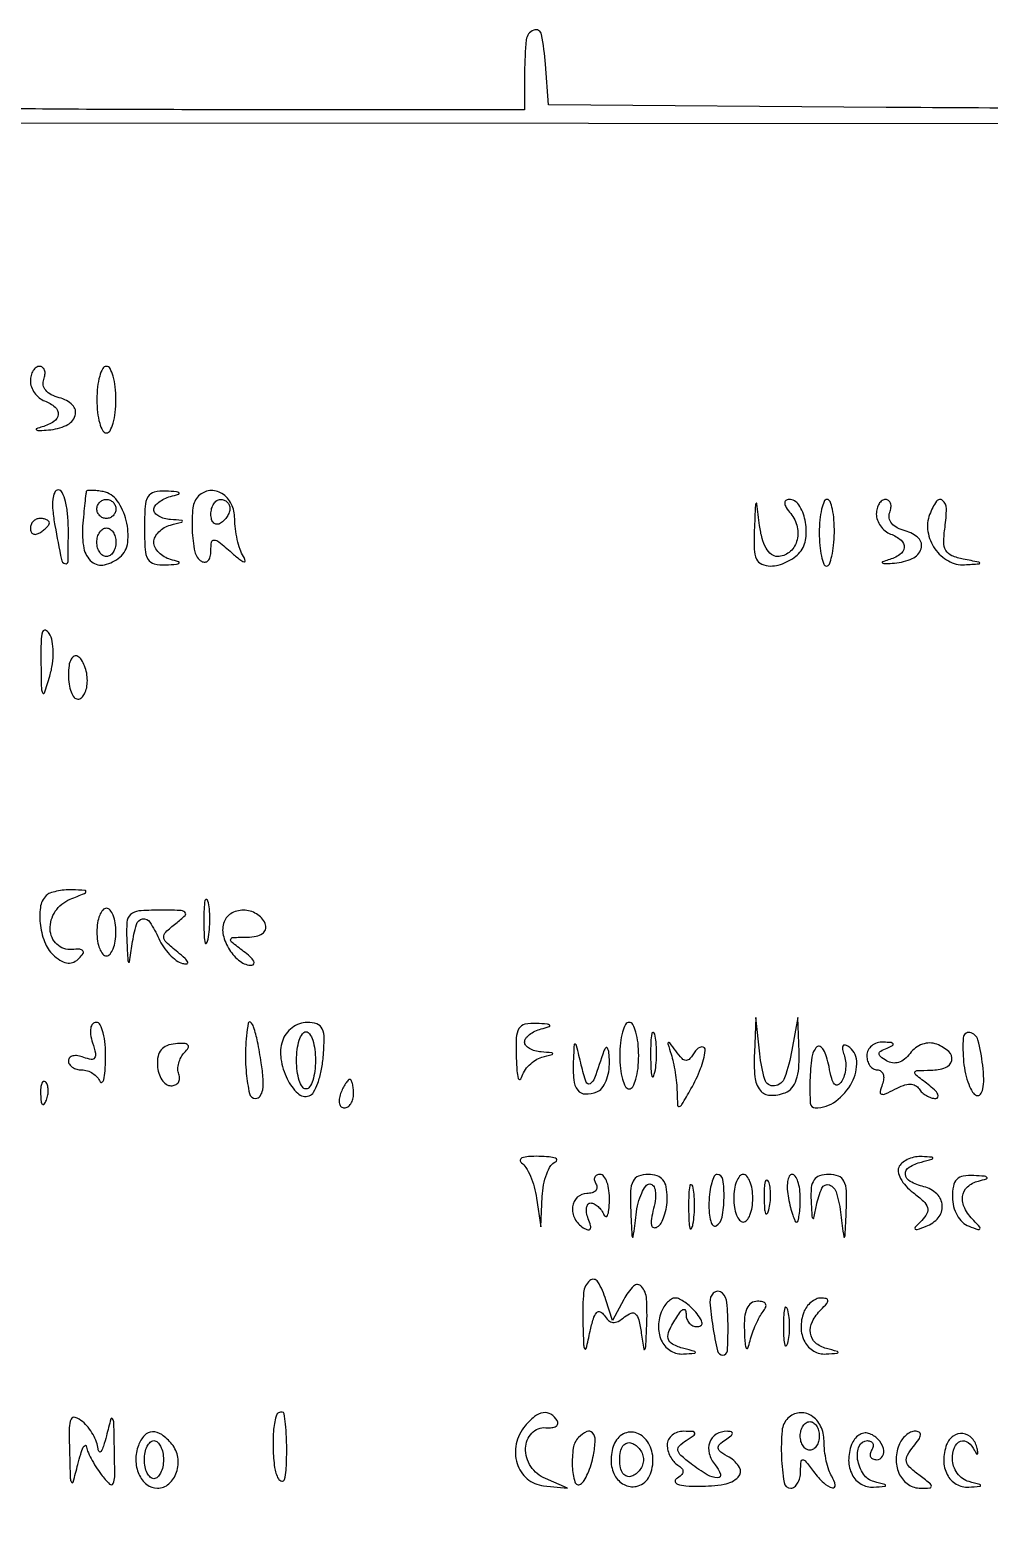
# Model space of a CAD drawing. Extents: x 0 to 905, y 0 to 640.
# Drawn here: x 700.9 to 801.9, y 470.9 to 627.4 of the extents above; entities that cross this region are included whole.
import ezdxf

# ---------------------------------------------------------------- set-up
doc = ezdxf.new("R2010")
doc.units = 0

msp = doc.modelspace()

# ---------------------------------------------------------------- linework, layer by layer
msp.add_lwpolyline([(810.445876, 619.146377, -0.001341), (791.041904, 619.237594), (755.5, 619.5), (755.191388, 623.772793, 0.029451), (754.778567, 626.906385, 0.465814), (753.952824, 627.367266, 0.284395), (753.169849, 626.345513, 0.024929), (753, 622.940983), (753, 619), (718.625, 619, -0.001712), (705.22442, 619.045871, -0.002498), (693.419275, 619.185676, -0.00122)], format="xyb")
for points in [[(882.5, 352.5), (882.5, 87.5), (699.76385, 87.24732), (517.027699, 86.99464), (516.76385, 54.74732), (516.5, 22.5), (269.5, 22.5), (22.5, 22.5), (22.243959, 319, -0.00015), (22.179942, 432.778506, -0.000249), (22.20269, 528.770651, -0.000007), (22.267864, 615.689779, -0.090785), (22.463017, 616.751154, -0.310816), (23.53922, 617.495646, -0.00004), (108.995441, 617.701159, -0.000616), (229.087382, 617.832255, -0.000111), (452.719058, 617.751154), (882.5, 617.5)], [(701, 590.468615, 0.088478), (701.112085, 589.840167, 0.06652), (701.440625, 589.217991, 0.065663), (701.926585, 588.696157, 0.081035), (702.5, 588.361626, -0.079855), (703.612357, 587.71617, -0.24928), (703.936394, 586.943394, -0.23168), (703.482019, 586.19708, -0.071643), (702.25, 585.638679, 0.020887), (701.648885, 585.436622, 0.657643), (701.644093, 585.320662, 0.124244), (701.958091, 585.256549, 0.007573), (702.921672, 585.315355, 0.086837), (704.782242, 585.789125, 0.209626), (705.71446, 586.820483, 0.291691), (705.436534, 587.92762, 0.12602), (704.048798, 588.69749, -0.055139), (703.203826, 589.021287, -0.098398), (702.623657, 589.483079, -0.129098), (702.359127, 590.03693, -0.139702), (702.412058, 590.631422, 0.062001), (702.541655, 591.155184, 0.108438), (702.49843, 591.59798, 0.150942), (702.293781, 591.888948, 0.166054), (701.968615, 592, 0.155635), (701.599194, 591.882155, 0.097615), (701.284531, 591.550156, 0.079865), (701.072154, 591.054196, 0.061377)], [(708, 588.5, 0.027026), (708.072542, 587.158889, 0.042582), (708.29375, 586.028125, 0.052312), (708.614308, 585.232098, 0.277684), (709, 585, 0.277684), (709.385692, 585.232098, 0.052312), (709.70625, 586.028125, 0.042582), (709.927458, 587.158889, 0.027026), (710, 588.5, 0.027026), (709.927458, 589.841111, 0.042582), (709.70625, 590.971875, 0.052312), (709.385692, 591.767902, 0.277684), (709, 592, 0.277684), (708.614308, 591.767902, 0.052312), (708.29375, 590.971875, 0.042582), (708.072542, 589.841111, 0.027026)], [(703.587347, 575.25, 0.003792), (704.261825, 571.674434, 0.279437), (704.6455, 571.253397, 0.494992), (704.968098, 571.489819, 0.004771), (705, 574.833333, 0.023682), (704.924326, 576.430145, 0.037791), (704.692939, 577.776042, 0.044033), (704.359315, 578.738077, 0.295413), (703.954687, 579, 0.29255), (703.56072, 578.747915, 0.083876), (703.361893, 578.015285, 0.049514), (703.363416, 576.84418, 0.019656)], [(706.890373, 578.823324, 0.053638), (706.837674, 578.587355, 0.001734), (706.731545, 577.618304, 0.003318), (706.617763, 576.472528, 0.002297), (706.503626, 575.175156, 0.068216), (706.625941, 572.872312, 0.173947), (707.464363, 571.453526, 0.233985), (708.809323, 571.134473, 0.117015), (710.415162, 571.929591, 0.193882), (711.246192, 573.468804, 0.089964), (711.090578, 575.774253, 0.090171), (710.13611, 577.873701, 0.195927), (708.678084, 578.823324, 0.018595), (708.027056, 578.92382, 0.029001), (707.460734, 578.956695, 0.028457), (707.02492, 578.931871, 0.29029)], [(718.701236, 578.367903, 0.169649), (718.107323, 577.136207, 0.039189), (718.025832, 574.799721, 0.038244), (718.302348, 572.505026, 0.208142), (719, 571.5, 0.158557), (719.379039, 571.407613, 0.191215), (719.70625, 571.567002, 0.126606), (719.927483, 571.984008, 0.059043), (720, 572.595971, -0.038063), (720.070484, 573.52052, -0.395454), (720.344643, 573.735702, -0.151156), (720.845364, 573.531195, -0.008059), (722.171894, 572.404988, 0.011624), (723.032139, 571.68514, 0.090297), (723.491359, 571.438174, 0.596369), (723.614465, 571.555689, 0.071174), (723.421894, 572, -0.055233), (723.067862, 572.750592, -0.025671), (722.770806, 573.787367, -0.025057), (722.567594, 574.919458, -0.031887), (722.5, 575.978269, 0.113813), (722.142503, 577.528467, 0.139898), (721.154591, 578.629511, 0.167859), (719.875819, 578.927434, 0.172087)], [(710, 577, -0.099038), (709.923658, 576.618362, -0.097945), (709.70625, 576.29375, -0.097945), (709.381638, 576.076342, -0.099038), (709, 576, -0.099038), (708.618362, 576.076342, -0.097945), (708.29375, 576.29375, -0.097945), (708.076342, 576.618362, -0.099038), (708, 577, -0.099038), (708.076342, 577.381638, -0.097945), (708.29375, 577.70625, -0.097945), (708.618362, 577.923658, -0.099038), (709, 578, -0.099038), (709.381638, 577.923658, -0.097945), (709.70625, 577.70625, -0.097945), (709.923658, 577.381638, -0.099038)], [(713, 575, 0.015749), (713.071478, 572.731355, 0.116033), (713.383375, 571.701321, 0.208528), (714.036454, 571.220562, 0.068838), (715.25, 571.116001, 0.005718), (716.392295, 571.187999, 0.197309), (716.62878, 571.306344, 0.541772), (716.5883, 571.449367, 0.01159), (715.75, 571.689326, -0.068007), (715.081061, 571.965404, -0.068913), (714.514063, 572.409857, -0.075394), (714.131277, 572.948477, -0.117373), (714, 573.5, -0.117373), (714.131277, 574.051523, -0.075394), (714.514063, 574.590143, -0.068913), (715.081061, 575.034596, -0.068007), (715.75, 575.310674, 0.001923), (716.926177, 575.622879, 0.339035), (717, 575.719237, 0.392517), (716.923939, 575.801199, 0.002113), (715.75, 575.883999, -0.05048), (715.080442, 575.996911, -0.067451), (714.514063, 576.238136, -0.084381), (714.131755, 576.563893, -0.175966), (714, 576.926676, -0.159836), (714.127374, 577.31495, -0.067019), (714.514063, 577.715479, -0.05682), (715.080469, 578.067143, -0.046657), (715.75, 578.310674, 0.01159), (716.5883, 578.550633, 0.541772), (716.62878, 578.693656, 0.197309), (716.392295, 578.812001, 0.005718), (715.25, 578.883999, 0.068838), (714.036454, 578.779438, 0.208528), (713.383375, 578.298679, 0.116033), (713.071478, 577.268645, 0.015749)], [(722, 577.059017, -0.089642), (721.926698, 576.653442, -0.053229), (721.70625, 576.2129, -0.051032), (721.382515, 575.806203, -0.06081), (721, 575.5, -0.139169), (720.620352, 575.392057, -0.191142), (720.29375, 575.521475, -0.138808), (720.073267, 575.889346, -0.066118), (720, 576.440983, -0.062283), (720.074545, 577.037096, -0.080552), (720.29375, 577.542039, -0.097988), (720.618621, 577.879982, -0.153634), (721, 578, -0.092995), (721.381732, 577.928382, -0.096318), (721.70625, 577.723586, -0.099231), (721.923444, 577.418051, -0.105429)], [(777.160037, 574.75, 0.018717), (777.149721, 572.773996, 0.099648), (777.39557, 571.72801, 0.185914), (777.944144, 571.19215, 0.101861), (778.877555, 571, 0.06573), (779.684788, 571.106579, 0.044445), (780.557566, 571.426529, 0.044411), (781.360991, 571.896158, 0.065177), (781.960174, 572.452012, 0.143506), (782.587105, 573.903744, 0.081928), (782.50838, 575.827574, 0.092543), (781.850152, 577.433685, 0.254619), (780.810168, 578, 0.170476), (780.476373, 577.882785, 0.25943), (780.362974, 577.605109, 0.112864), (780.528983, 577.142774, 0.030814), (780.989431, 576.512735, -0.119513), (781.677819, 575.105048, -0.129891), (781.614822, 573.584556, -0.14927), (780.837218, 572.438357, -0.171232), (779.594743, 572, -0.173073), (778.960773, 572.226222, -0.090965), (778.412434, 572.872148, -0.065087), (777.987335, 573.899172, -0.03476), (777.723396, 575.25, 0.000683), (777.434336, 577.553502, 0.602997), (777.351893, 577.584473, 0.202828), (777.276691, 577.426656, 0.000452)], [(784, 574.5, 0.020496), (784.055013, 573.158498, 0.033061), (784.223621, 572.028125, 0.035796), (784.465303, 571.205424, 0.31304), (784.761261, 571, 0.309105), (785.060756, 571.20471, 0.035347), (785.31635, 572.028125, 0.032867), (785.504119, 573.158539, 0.020484), (785.581919, 574.5, 0.022114), (785.545353, 575.841457, 0.035689), (785.3828, 576.971875, 0.040522), (785.135264, 577.786005, 0.307865), (784.820658, 578, 0.304014), (784.50235, 577.78675, 0.040007), (784.241068, 576.971875, 0.035483), (784.059357, 575.841413, 0.022114)], [(790, 576.468615, 0.088478), (790.112085, 575.840167, 0.06652), (790.440625, 575.217991, 0.065663), (790.926585, 574.696157, 0.081035), (791.5, 574.361626, -0.079855), (792.612357, 573.71617, -0.24928), (792.936394, 572.943394, -0.23168), (792.482019, 572.19708, -0.071643), (791.25, 571.638679, 0.020887), (790.648885, 571.436622, 0.657643), (790.644093, 571.320662, 0.124244), (790.958091, 571.256549, 0.007573), (791.921672, 571.315355, 0.086837), (793.782242, 571.789125, 0.209626), (794.71446, 572.820483, 0.291691), (794.436534, 573.92762, 0.12602), (793.048798, 574.69749, -0.055139), (792.203826, 575.021287, -0.098398), (791.623657, 575.483079, -0.129098), (791.359127, 576.03693, -0.139702), (791.412058, 576.631422, 0.062001), (791.541655, 577.155184, 0.108438), (791.49843, 577.59798, 0.150942), (791.293781, 577.888948, 0.166054), (790.968615, 578, 0.155635), (790.599194, 577.882155, 0.097615), (790.284531, 577.550156, 0.079865), (790.072154, 577.054196, 0.061377)], [(795.610575, 576.427558, 0.134081), (795.429446, 574.619322, 0.110511), (796.16323, 572.818156, 0.112907), (797.577674, 571.529387, 0.144873), (799.285184, 571.136182, 0.001281), (800.812983, 571.234051, 0.462973), (800.872889, 571.315003, 0.295396), (800.778325, 571.406012, 0.001018), (799.148658, 571.719013, -0.0516), (797.939786, 572.080846, -0.165868), (797.318385, 572.628809, -0.136349), (797.093266, 573.51657, -0.030772), (797.225465, 575.082831, 0.034926), (797.373726, 577.032353, 0.224278), (796.967803, 577.905494, 0.444567), (796.330983, 577.814268, 0.056422)], [(701, 574.940983, 0.108972), (701.078288, 574.586039, 0.182303), (701.29375, 574.3746, 0.161196), (701.6179, 574.343488, 0.082592), (702, 574.5, 0.029505), (702.382774, 574.768994, 0.035638), (702.70625, 575.066025, 0.038439), (702.934461, 575.34829, 0.151918), (703, 575.559017, 0.210953), (702.92554, 575.727648, 0.081139), (702.70625, 575.870461, 0.061769), (702.382849, 575.967655, 0.042167), (702, 576, 0.105053), (701.618444, 575.918938, 0.099167), (701.29375, 575.688914, 0.09642), (701.076123, 575.345238, 0.093332)], [(710, 573.5, -0.064853), (709.925306, 572.926543, -0.082425), (709.70625, 572.440625, -0.098894), (709.381354, 572.115568, -0.148195), (709, 572, -0.148195), (708.618646, 572.115568, -0.098894), (708.29375, 572.440625, -0.082425), (708.074694, 572.926543, -0.064853), (708, 573.5, -0.064853), (708.074694, 574.073457, -0.082425), (708.29375, 574.559375, -0.098894), (708.618646, 574.884432, -0.148195), (709, 575, -0.148195), (709.381354, 574.884432, -0.098894), (709.70625, 574.559375, -0.082425), (709.925306, 574.073457, -0.064853)], [(702.116361, 561, 0.001957), (702.163243, 558.116479, 0.127944), (702.297413, 557.640359, 0.64646), (702.493956, 557.661301, 0.006577), (703.043502, 559.414646, 0.035892), (703.328263, 560.695139, 0.039874), (703.413503, 561.958605, 0.043802), (703.301334, 563.077803, 0.085644), (702.987958, 563.914646, 0.176592), (702.59162, 564.243118, 0.429492), (702.288573, 564.089606, 0.066479), (702.129649, 563.090946, 0.009349)], [(705, 559.559017, 0.037227), (705.073066, 558.579009, 0.055981), (705.29375, 557.751711, 0.073461), (705.616918, 557.186221, 0.230178), (706, 557, 0.186414), (706.381787, 557.147465, 0.089706), (706.70625, 557.570164, 0.069539), (706.926216, 558.198222, 0.049547), (707, 558.940983, 0.046881), (706.925923, 559.729296, 0.046318), (706.70625, 560.49335, 0.050262), (706.383556, 561.123976, 0.111412), (706, 561.5, 0.253782), (705.615199, 561.521766, 0.1651), (705.287316, 561.205217, 0.083483), (705.068671, 560.520664, 0.035659)], [(702.666667, 536.333333, 0.165256), (702.054794, 535.09163, 0.066835), (702.060872, 533.179082, 0.065087), (702.586036, 531.256425, 0.120945), (703.542382, 529.964826, 0.045654), (704.310603, 529.437587, 0.10732), (704.972459, 529.235449, 0.131346), (705.572349, 529.343747, 0.086615), (706.149048, 529.749048, 0.050069), (706.546584, 530.235307, 0.337701), (706.527317, 530.526532, 0.211582), (706.190325, 530.68369, 0.025896), (705.357151, 530.656667, -0.21398), (703.788836, 531.206851, -0.197049), (703.084992, 532.771668, -0.156234), (703.626017, 534.679001, -0.151925), (705.179637, 535.942809, 0.002909), (706.691711, 536.559356, 0.240396), (706.850234, 536.745297, 0.469007), (706.747382, 536.882587, 0.005081), (705.416667, 536.936614, 0.029905), (704.570228, 536.911742, 0.031707), (703.749479, 536.785547, 0.033456), (703.063067, 536.586053, 0.10935)], [(719.252183, 533.5, 0.008901), (719.284834, 532.071102, 0.053901), (719.394187, 531.339362, 0.67161), (719.54341, 531.319562, 0.082665), (719.707261, 531.761659, 0.028254), (719.840609, 532.754739, 0.020511), (719.880728, 533.869594, 0.020826), (719.830983, 534.934218, 0.041951), (719.68708, 535.761659, 0.285845), (719.523779, 535.916221, 0.417468), (719.37161, 535.814362, 0.038992), (719.273069, 534.938425, 0.009782)], [(708, 532.5, 0.038131), (708.073116, 531.542644, 0.057076), (708.29375, 530.734375, 0.074992), (708.617064, 530.182831, 0.226478), (709, 530, 0.226478), (709.382936, 530.182831, 0.074992), (709.70625, 530.734375, 0.057076), (709.926884, 531.542644, 0.038131), (710, 532.5, 0.038131), (709.926884, 533.457356, 0.057076), (709.70625, 534.265625, 0.074992), (709.382936, 534.817169, 0.226478), (709, 535, 0.226478), (708.617064, 534.817169, 0.074992), (708.29375, 534.265625, 0.057076), (708.073116, 533.457356, 0.038131)], [(711.149832, 531.65, 0.000717), (711.256513, 529.473002, 0.230331), (711.337042, 529.326698, 0.556445), (711.426588, 529.36463, 0.001051), (711.716254, 531.25, -0.031782), (712.15773, 533.282489, -0.280564), (712.80399, 533.880097, -0.310051), (713.572378, 533.553357, -0.035803), (714.512872, 531.814693, 0.044239), (715.001412, 530.946798, 0.039839), (715.650656, 530.14517, 0.042094), (716.354141, 529.52032, 0.091074), (717, 529.199941, 0.086651), (717.452139, 529.151849, 0.515245), (717.556674, 529.321451, 0.1085), (717.274662, 529.720396, 0.015021), (716.5, 530.385248, -0.016218), (715.295001, 531.424452, -0.192815), (715.034403, 531.969834, -0.225037), (715.243932, 532.497643, -0.022586), (716.304371, 533.4, 0.02355), (717.274563, 534.228792, 0.456444), (717.260691, 534.578442, 0.164019), (716.725799, 534.773449, 0.006114), (714.554371, 534.8, 0.019428), (712.4056, 534.716474, 0.168796), (711.54213, 534.33898, 0.193472), (711.161365, 533.534346, 0.026831)], [(721.3851, 533.561172, 0.150382), (721.291778, 532.188481, 0.085235), (721.947443, 530.640725, 0.086652), (723.067677, 529.422782, 0.165048), (724.313574, 529, 0.310313), (724.522494, 529.143477, 0.229769), (724.498126, 529.431283, 0.072188), (724.11674, 529.902629, 0.02471), (723.44113, 530.468197, -0.006227), (722.177074, 531.449266, -0.296799), (722.079792, 531.74156, -0.329483), (722.308363, 531.925826, -0.007074), (723.833333, 531.968197, 0.044454), (724.763102, 532.063813, 0.099833), (725.416166, 532.332514, 0.157137), (725.741191, 532.742997, 0.171507), (725.750467, 533.25, 0.163476), (724.947058, 534.316762, 0.133293), (723.590296, 534.790884, 0.139444), (722.225487, 534.505773, 0.182317)], [(707.548012, 520.848728, -0.021662), (707.846951, 519.742872, -0.194319), (707.766932, 519.256788, -0.309717), (707.409515, 519.095849, -0.047236), (706.615399, 519.317343, 0.051534), (705.996621, 519.484227, 0.093539), (705.474524, 519.470608, 0.142712), (705.132268, 519.285352, 0.200411), (705, 518.968615, 0.144699), (705.109182, 518.59924, 0.099393), (705.416146, 518.284531, 0.08363), (705.875126, 518.072447, 0.066593), (706.416667, 518, -0.080074), (706.995939, 517.906632, -0.064399), (707.565351, 517.632812, -0.065245), (708.039141, 517.227909, -0.087674), (708.337719, 516.75, 0.484869), (708.532308, 516.693132, 0.182733), (708.717133, 516.96875, 0.0391), (708.856994, 517.887491, 0.012966), (708.921053, 519.25, 0.026923), (708.873926, 520.686978, 0.042802), (708.663264, 521.898438, 0.053024), (708.338954, 522.750541, 0.282466), (707.932612, 523, 0.211859), (707.558508, 522.834037, 0.140616), (707.34843, 522.406056, 0.083562), (707.341482, 521.723116, 0.03771)], [(723.927666, 522.916667, 0.032933), (723.645529, 520.26611, 0.033972), (723.71863, 517.629147, 0.031591), (724.059442, 515.500962, 0.350742), (724.687129, 514.999402, 0.243517), (725.168886, 515.249132, 0.113988), (725.442033, 515.917765, 0.059403), (725.490286, 517.061545, 0.019153), (725.295588, 518.75, 0.011169), (724.902395, 520.968121, 0.029868), (724.493732, 522.519949, 0.133279), (724.175316, 523.003618, 0.586756)], [(727.511989, 521.037773, 0.115094), (727.364176, 519.15028, 0.075514), (728.015112, 517.059089, 0.089201), (729.126494, 515.536212, 0.276644), (730.317704, 515.266534, 0.1855), (730.794503, 515.655252, 0.041959), (731.24387, 516.619461, 0.038013), (731.604852, 517.892718, 0.028999), (731.810365, 519.3273, 0.017587), (731.909051, 521.334099, 0.111349), (731.699427, 522.328227, 0.204929), (731.147893, 522.828732, 0.08336), (730.127753, 523, 0.089746), (729.31687, 522.853272, 0.071516), (728.535775, 522.425735, 0.070813), (727.899828, 521.790307, 0.084471)], [(752.116001, 519.25, 0.011606), (752.188907, 517.904555, 0.047179), (752.328788, 517.097564, 0.425925), (752.501119, 517.003515, 0.257235), (752.677485, 517.188516, -0.076457), (752.973034, 517.867458, -0.05561), (753.488108, 518.511892, -0.05561), (754.132542, 519.026966, -0.076457), (754.811484, 519.322515, 0.002807), (755.880069, 519.610867, 0.368058), (755.951009, 519.715393, 0.360632), (755.859232, 519.804297, 0.00277), (754.75, 519.883999, -0.05048), (754.080442, 519.996911, -0.067451), (753.514063, 520.238136, -0.084381), (753.131755, 520.563893, -0.175966), (753, 520.926676, -0.159836), (753.127374, 521.31495, -0.067019), (753.514063, 521.715479, -0.05682), (754.080469, 522.067143, -0.046657), (754.75, 522.310674, 0.01159), (755.5883, 522.550633, 0.541772), (755.62878, 522.693656, 0.197309), (755.392295, 522.812001, 0.005718), (754.25, 522.883999, 0.063725), (753.038766, 522.79205, 0.212299), (752.405004, 522.338231, 0.124113), (752.1225, 521.370443, 0.016996)], [(763, 519.5, 0.027026), (763.072542, 518.158889, 0.042582), (763.29375, 517.028125, 0.052312), (763.614308, 516.232098, 0.277684), (764, 516, 0.277684), (764.385692, 516.232098, 0.052312), (764.70625, 517.028125, 0.042582), (764.927458, 518.158889, 0.027026), (765, 519.5, 0.027026), (764.927458, 520.841111, 0.042582), (764.70625, 521.971875, 0.052312), (764.385692, 522.767902, 0.277684), (764, 523, 0.277684), (763.614308, 522.767902, 0.052312), (763.29375, 521.971875, 0.042582), (763.072542, 520.841111, 0.027026)], [(777.168103, 519.809017, 0.034154), (777.226037, 517.265024, 0.142367), (777.780269, 515.852378, 0.227567), (778.825714, 515.325833, 0.096665), (780.409758, 515.603744, 0.128966), (781.106692, 516.104374, 0.090493), (781.581384, 516.951292, 0.063772), (781.835327, 518.185019, 0.027944), (781.868359, 519.856989), (781.736718, 523.5), (781.118359, 520.079491, -0.039312), (780.353392, 517.173886, -0.287469), (779.279614, 516.314515, -0.363324), (778.275643, 516.975006, -0.047138), (777.732163, 519.68802), (777.336206, 523.5)], [(731, 519, -0.031626), (730.927234, 517.850749, -0.048861), (730.70625, 516.88125, -0.06271), (730.384262, 516.209557, -0.254951), (730, 516, -0.254951), (729.615738, 516.209557, -0.06271), (729.29375, 516.88125, -0.048861), (729.072766, 517.850749, -0.031626), (729, 519, -0.031626), (729.072766, 520.149251, -0.048861), (729.29375, 521.11875, -0.06271), (729.615738, 521.790443, -0.254951), (730, 522, -0.254951), (730.384262, 521.790443, -0.06271), (730.70625, 521.11875, -0.048861), (730.927234, 520.149251, -0.031626)], [(766.252183, 519.5, 0.008901), (766.284834, 518.071102, 0.053901), (766.394187, 517.339362, 0.67161), (766.54341, 517.319562, 0.082665), (766.707261, 517.761659, 0.028254), (766.840609, 518.754739, 0.020511), (766.880728, 519.869594, 0.020826), (766.830983, 520.934218, 0.041951), (766.68708, 521.761659, 0.285845), (766.523779, 521.916221, 0.417468), (766.37161, 521.814362, 0.038992), (766.273069, 520.938425, 0.009782)], [(799.186642, 518.827012, 0.029602), (799.383732, 517.58702, 0.038341), (799.716738, 516.485017, 0.042373), (800.124875, 515.650355, 0.180672), (800.551191, 515.309948, 0.317199), (800.950494, 515.432589, 0.115325), (801.210445, 516.001128, 0.057373), (801.297972, 517.033351, 0.021551), (801.191785, 518.482936, 0.034731), (800.691567, 521.146298, 0.294542), (799.836076, 521.931882, 0.447204), (799.135902, 521.375898, 0.039288)], [(714.36848, 518.462852, 0.058203), (714.514952, 517.648501, 0.073976), (714.841194, 516.958952, 0.089816), (715.289438, 516.495531, 0.156981), (715.793033, 516.333398, 0.101263), (716.250155, 516.426913, 0.142841), (716.569676, 516.689224, 0.142399), (716.698705, 517.08286, 0.100401), (716.621178, 517.544812, -0.093956), (716.522921, 518.087717, -0.062889), (716.607438, 518.715006, -0.060563), (716.852409, 519.327414, -0.071095), (717.227226, 519.827226, 0.058471), (717.612415, 520.31483, 0.353562), (717.574137, 520.612455, 0.188296), (717.188963, 520.771217, 0.023483), (716.267561, 520.745202, 0.070441), (715.364757, 520.547262, 0.130818), (714.757254, 520.116632, 0.126313), (714.431227, 519.428929, 0.063357)], [(758.118315, 518.916667, 0.034159), (758.162333, 516.962822, 0.141499), (758.586993, 515.874251, 0.227233), (759.387743, 515.466655, 0.097902), (760.597766, 515.67589, 0.139571), (761.129121, 516.074619, 0.063957), (761.564903, 516.832299, 0.056075), (761.847219, 517.806094, 0.050044), (761.921053, 518.856989, 0.017193), (761.860713, 519.794921, 0.092868), (761.718339, 520.28299, 0.50804), (761.536575, 520.312629, 0.118145), (761.341825, 520, -0.005499), (760.350497, 517.133135, -0.167703), (759.882486, 516.549903, -0.489281), (759.469046, 516.699799, -0.018981), (758.961221, 518.5, 0.001365), (758.464004, 520.534254, 0.220799), (758.322363, 520.710459, 0.538133), (758.205452, 520.642229, 0.002344)], [(768.405668, 519.668213, -0.025536), (768.636223, 518.810784, -0.013865), (768.835824, 517.7376, -0.013782), (768.97882, 516.631771, -0.021177), (769.035435, 515.668213, 0.00881), (769.081984, 514.298074, 0.465295), (769.267245, 514.157759, 0.206326), (769.547419, 514.36192, 0.003704), (770.5, 516, 0.037338), (771.516054, 518.132321, 0.062443), (771.997857, 520.056846, 0.488963), (771.641473, 520.410689, 0.21894), (770.984687, 520, -0.027522), (770.387415, 519.19095, -0.223576), (769.981726, 519, -0.213269), (769.563662, 519.186817, -0.025012), (768.905668, 520, 0.004552), (768.271376, 520.853004, 0.395985), (768.126812, 520.877555, 0.332063), (768.072232, 520.725068, 0.004062)], [(783.75, 520.422721, 0.164047), (783.211367, 519.325041, 0.025581), (783.016006, 516.883091, 0.02207), (783.053097, 514.482973, 0.396867), (783.565741, 514, 0.159954), (785.739843, 514.713773, 0.112587), (787.434386, 516.676796, 0.134589), (787.937052, 518.921239, 0.247362), (787.011454, 520.492921, 0.110519), (786.675001, 520.609455, 0.323755), (786.4731, 520.495743, 0.162126), (786.435316, 520.154284, 0.038809), (786.600067, 519.599825, -0.065862), (786.760696, 518.928554, -0.047254), (786.767571, 518.156335, -0.047643), (786.630311, 517.405226, -0.071642), (786.359816, 516.797887, -0.129476), (785.965322, 516.429468, -0.350769), (785.61356, 516.493844, -0.114724), (785.302041, 517.082666, -0.01916), (785.021203, 518.339387, 0.028881), (784.768199, 519.376457, 0.062792), (784.432791, 520.122614, 0.12669), (784.0779, 520.467353, 0.339251)], [(789, 519.5, 0.072144), (789.08314, 518.926792, 0.087143), (789.325178, 518.440625, 0.100435), (789.684847, 518.115611, 0.134459), (790.106989, 518, -0.160968), (790.480077, 517.876695, -0.15163), (790.717108, 517.552578, -0.11086), (790.771371, 517.059673, -0.063896), (790.629494, 516.476861, 0.035006), (790.397592, 515.717578, 0.376402), (790.538164, 515.456277, 0.20021), (790.942444, 515.471629, 0.014563), (791.961817, 515.979565, -0.036691), (792.842022, 516.370582, -0.084092), (793.554102, 516.497887, -0.121172), (794.101972, 516.368424, -0.136847), (794.498329, 516.002704, 0.071632), (794.819213, 515.619093, 0.052879), (795.268554, 515.294544, 0.053298), (795.77118, 515.074073, 0.076869), (796.250147, 515, 0.281378), (796.483819, 515.142807, 0.249301), (796.479494, 515.431283, 0.078908), (796.11295, 515.902477, 0.026162), (795.44113, 516.468197, -0.005787), (794.168226, 517.454337, -0.283003), (794.06321, 517.743369, -0.343707), (794.277297, 517.925752, -0.007339), (795.75, 517.968197, 0.082977), (797.268822, 518.24412, 0.257194), (797.933867, 518.999273, 0.273628), (797.632623, 519.921816, 0.088879), (796.355392, 520.693865, 0.09251), (795.617654, 520.82957, 0.081852), (794.846201, 520.700383, 0.078381), (794.12858, 520.321565, 0.074457), (793.547833, 519.734528, -0.063338), (792.979239, 519.133744, -0.095051), (792.346415, 518.79059, -0.109081), (791.697551, 518.732005, -0.106984), (791.079288, 518.950997, -0.027456), (790.433983, 519.400548, -0.242087), (790.292831, 519.706389, -0.261839), (790.463752, 519.982175, -0.031332), (791.136847, 520.300002, 0.023718), (791.709835, 520.559972, 0.438953), (791.757373, 520.731622, 0.232968), (791.5442, 520.864069, 0.013273), (790.75, 520.921053, 0.084943), (790.081752, 520.837493, 0.097345), (789.514063, 520.536184, 0.105533), (789.134948, 520.065902, 0.117584)], [(702.078947, 515.416667, 0.018894), (702.137993, 514.670344, 0.168741), (702.279315, 514.37858, 0.470617), (702.461564, 514.395823, 0.054073), (702.683114, 514.8125, 0.051402), (702.839148, 515.359369, 0.05415), (702.876576, 515.916927, 0.060344), (702.797407, 516.402231, 0.126455), (702.604167, 516.729167, 0.296942), (702.385309, 516.77538, 0.208169), (702.200665, 516.592839, 0.077125), (702.089945, 516.112848, 0.028489)], [(733.638374, 515.5, 0.055937), (733.488865, 514.925634, 0.100118), (733.516384, 514.440625, 0.147206), (733.710807, 514.122486, 0.184534), (734.031385, 514, 0.152681), (734.400789, 514.115494, 0.098158), (734.715469, 514.440625, 0.08088), (734.92777, 514.926468, 0.062722), (735, 515.5, 0.024748), (734.971531, 516.074824, 0.039339), (734.884553, 516.559375, 0.046727), (734.758929, 516.903916, 0.289661), (734.606989, 517, 0.222225), (734.420671, 516.912889, 0.030693), (734.160341, 516.559375, 0.030395), (733.887494, 516.074558, 0.02136)], [(752.659767, 508.231437, -0.114751), (753.136258, 507.745539, -0.035596), (753.608221, 506.829974, -0.033488), (754.0059, 505.698003, -0.031255), (754.259935, 504.49675), (754.700336, 501.5), (754.850168, 504.666667, -0.035914), (754.999613, 505.915757, -0.043383), (755.323174, 507.051288, -0.048871), (755.758787, 507.926198, -0.158211), (756.25, 508.337719, 0.302003), (756.382033, 508.530429, 0.328904), (756.251562, 508.712635, 0.057351), (755.578445, 508.848577, 0.015875), (754.5, 508.90574, 0.021805), (753.419258, 508.881532, 0.071429), (752.721932, 508.733913, 0.279925), (752.534406, 508.498999, 0.290788)], [(792.415197, 507.862785, 0.182869), (792.306936, 507.305381, 0.079306), (792.554207, 506.579186, 0.063172), (793.101665, 505.800288, 0.046465), (793.882229, 505.088835, -0.025796), (794.965308, 504.180583, -0.131891), (795.378128, 503.520836, -0.200075), (795.316739, 502.896956, -0.072318), (794.776049, 502.166804, 0.009024), (794.100156, 501.460981, 0.364774), (794.090998, 501.262649, 0.322711), (794.293877, 501.201429, 0.008128), (795.25, 501.547743, 0.128037), (796.518422, 502.45032, 0.191709), (796.9395, 503.725944, 0.190284), (796.369493, 504.9492, 0.126389), (795, 505.710251, -0.059824), (793.566174, 506.275114, -0.250066), (793.070169, 507.022482, -0.289084), (793.442184, 507.760355, -0.071467), (794.75, 508.310674, 0.002679), (795.851261, 508.604777, 0.309854), (795.942842, 508.712731, 0.420376), (795.866595, 508.804491, 0.003272), (794.809017, 508.883999, 0.06305), (794.110055, 508.843806, 0.055019), (793.408302, 508.631868, 0.05787), (792.808716, 508.289491, 0.095986)], [(760.5, 506, -0.139169), (760.607943, 505.620352, -0.191142), (760.478525, 505.29375, -0.138808), (760.110654, 505.073267, -0.066118), (759.559017, 505, 0.190954), (758.541622, 504.596746, 0.179016), (758.042053, 503.592949, 0.148691), (758.277642, 502.352645, 0.134374), (759.169939, 501.394972, 0.059284), (759.652308, 501.170736, 0.357523), (759.891636, 501.263564, 0.196415), (759.936014, 501.613414, 0.026179), (759.701324, 502.335955, -0.045239), (759.520712, 502.973665, -0.083386), (759.510396, 503.511187, -0.132992), (759.664376, 503.863889, -0.22749), (759.948051, 504, -0.120376), (760.323994, 503.90816, -0.063419), (760.721445, 503.632812, -0.057449), (761.07897, 503.228033, -0.056357), (761.337719, 502.75, 0.239112), (761.532516, 502.579887, 0.378789), (761.717133, 502.675, 0.068218), (761.858412, 503.265955, 0.017437), (761.921053, 504.25, 0.036683), (761.874012, 505.303253, 0.056156), (761.665723, 506.192187, 0.074648), (761.340822, 506.799303, 0.236888), (760.940983, 507, 0.108972), (760.586039, 506.921712, 0.182303), (760.3746, 506.70625, 0.161196), (760.343488, 506.3821, 0.082592)], [(764.160037, 503.25, 0.000452), (764.276691, 500.573344, 0.202828), (764.351893, 500.415527, 0.602997), (764.434336, 500.446498, 0.000683), (764.723396, 502.75, -0.029895), (764.954084, 503.994816, -0.044083), (765.315225, 505.045313, -0.053023), (765.741969, 505.781766, -0.239337), (766.171767, 506, -0.245773), (766.54246, 505.806073, -0.114122), (766.749502, 505.287032, -0.068173), (766.762751, 504.467101, -0.031492), (766.568326, 503.416211, 0.020836), (766.341475, 502.320978, 0.090659), (766.353521, 501.661125, 0.286058), (766.582108, 501.418838, 0.205529), (766.959918, 501.475228, 0.127301), (767.359639, 501.892447, 0.046396), (767.694476, 502.646249, 0.042279), (767.923151, 503.577527, 0.039089), (768, 504.559017, 0.04725), (767.891489, 505.704714, 0.125037), (767.545164, 506.444877, 0.147038), (766.92932, 506.859354, 0.075243), (766, 507, 0.087508), (764.980065, 506.820118, 0.193749), (764.402484, 506.301255, 0.106846), (764.147613, 505.274275, 0.018259)], [(772.395069, 504.02836, 0.02679), (772.415145, 502.926437, 0.056705), (772.572098, 502.088072, 0.10948), (772.829641, 501.634539, 0.362149), (773.145069, 501.589658, 0.211105), (773.773103, 502.505446, 0.041429), (773.981644, 504.538631, 0.042417), (773.854574, 506.479336, 0.371749), (773.25, 506.99772, 0.286267), (772.953025, 506.811258, 0.043071), (772.689489, 506.12453, 0.037456), (772.489632, 505.16552, 0.023812)], [(775, 504.5, 0.038131), (775.073116, 503.542644, 0.057076), (775.29375, 502.734375, 0.074992), (775.617064, 502.182831, 0.226478), (776, 502, 0.226478), (776.382936, 502.182831, 0.074992), (776.70625, 502.734375, 0.057076), (776.926884, 503.542644, 0.038131), (777, 504.5, 0.038131), (776.926884, 505.457356, 0.057076), (776.70625, 506.265625, 0.074992), (776.382936, 506.817169, 0.226478), (776, 507, 0.226478), (775.617064, 506.817169, 0.074992), (775.29375, 506.265625, 0.057076), (775.073116, 505.457356, 0.038131)], [(780.755249, 504.5, 0.013875), (780.966135, 503.5418, 0.021857), (781.2054, 502.734375, 0.017542), (781.443639, 502.114399, 0.300822), (781.616577, 502, 0.347462), (781.767351, 502.119163, 0.020244), (781.88737, 502.734375, 0.023639), (781.972369, 503.541581, 0.014412), (782, 504.5, 0.032714), (781.937276, 505.457653, 0.050289), (781.746985, 506.265625, 0.064968), (781.469414, 506.823693, 0.249889), (781.138672, 507, 0.285831), (780.843992, 506.816555, 0.076393), (780.670744, 506.265625, 0.053628), (780.634359, 505.458177, 0.031701)], [(783.136182, 504.25, 0.002047), (783.224735, 502.598669, 0.200802), (783.325405, 502.392379, 0.574721), (783.441828, 502.431321, 0.00362), (783.705733, 503.75, -0.056736), (784.276244, 505.570879, -0.4008), (785.056259, 505.892809, -0.237102), (785.820653, 505.045888, -0.036304), (786.276604, 502.75, 0.000683), (786.565664, 500.446498, 0.602997), (786.648107, 500.415527, 0.202828), (786.723309, 500.573344, 0.000452), (786.839963, 503.25, 0.018259), (786.852387, 505.274275, 0.106846), (786.597516, 506.301255, 0.193749), (786.019935, 506.820118, 0.087508), (785, 507, 0.074487), (784.032455, 506.855056, 0.17108), (783.447998, 506.423273, 0.127769), (783.162079, 505.618773, 0.034212)], [(770.252183, 503.5, 0.008901), (770.284834, 502.071102, 0.053901), (770.394187, 501.339362, 0.67161), (770.54341, 501.319562, 0.082665), (770.707261, 501.761659, 0.028254), (770.840609, 502.754739, 0.020511), (770.880728, 503.869594, 0.020826), (770.830983, 504.934218, 0.041951), (770.68708, 505.761659, 0.285845), (770.523779, 505.916221, 0.417468), (770.37161, 505.814362, 0.038992), (770.273069, 504.938425, 0.009782)], [(778.194949, 504.5, 0.012823), (778.235556, 503.431793, 0.080377), (778.356533, 502.900903, 0.597527), (778.51666, 502.883358, 0.087174), (778.692991, 503.269032, 0.037336), (778.832894, 504.036634, 0.029507), (778.872264, 504.880008, 0.030339), (778.814405, 505.671085, 0.06278), (778.655937, 506.269032, 0.31318), (778.47713, 506.386009, 0.333666), (778.315079, 506.257153, 0.052471), (778.212705, 505.580113, 0.014395)], [(798, 504.606989, 0.064695), (798.127749, 503.623805, 0.065389), (798.502426, 502.709736, 0.070356), (799.066663, 501.982852, 0.101968), (799.75, 501.547743, 0.008433), (800.692067, 501.20717, 0.309425), (800.902023, 501.265306, 0.377046), (800.89798, 501.461353, 0.009992), (800.25, 502.140754, -0.075479), (799.295077, 503.447598, -0.151059), (799.067628, 504.693883, -0.183295), (799.588458, 505.689674, -0.118226), (800.75, 506.310674, 0.01159), (801.5883, 506.550633, 0.541772), (801.62878, 506.693656, 0.197309), (801.392295, 506.812001, 0.005718), (800.25, 506.883999, 0.054325), (799.144384, 506.820873, 0.157736), (798.472941, 506.472616, 0.149109), (798.110393, 505.781962, 0.046874)], [(759.118315, 491.75, 0.00165), (759.201728, 489.071416, 0.130322), (759.322938, 488.67053, 0.668256), (759.479753, 488.69587, 0.004525), (759.889518, 490.5, -0.018906), (760.231557, 491.827915, -0.106117), (760.582027, 492.467396, -0.330605), (760.956814, 492.550978, -0.148475), (761.360231, 492.201442, 0.06532), (761.821258, 491.645678, 0.16678), (762.293347, 491.436365, 0.147975), (762.833788, 491.549865, 0.048012), (763.516591, 492.013769, -0.079971), (764.198732, 492.416313, -0.293431), (764.667858, 492.322525, -0.144246), (765.006979, 491.724873, -0.020116), (765.277731, 490.312328, 0.002856), (765.539206, 488.63743, 0.663189), (765.653008, 488.609696, 0.148911), (765.752233, 488.887544, 0.001391), (765.850168, 491.083333, 0.025499), (765.824014, 493.926723, 0.166046), (765.289016, 495.230941, 0.432994), (764.467801, 495.259851, 0.074473), (763.42424, 493.858442), (762.244542, 491.654155), (761.554883, 493.827078, 0.060218), (760.697891, 495.707496, 0.461288), (759.85711, 495.841872, 0.19554), (759.210298, 494.595416, 0.030083)], [(772.839024, 494.505691, 0.219705), (772.495397, 493.572615, 0.01913), (772.800498, 490.997563, 0.017185), (773.290647, 488.45657, 0.349736), (773.863499, 487.999927, 0.39708), (774.331049, 488.440638, 0.016119), (774.39882, 490.975378, 0.019419), (774.286039, 493.517428, 0.177383), (773.827688, 494.505646, 0.099029), (773.601286, 494.656574, 0.097942), (773.333347, 494.70958, 0.097947), (773.065412, 494.656598, 0.099048)], [(767.361626, 492.5, 0.096348), (767.077257, 490.885094, 0.119438), (767.461959, 489.41262, 0.138119), (768.417271, 488.423082, 0.149478), (769.718615, 488.116001, 0.002269), (770.892099, 488.197767, 0.376975), (770.975405, 488.282707, 0.354061), (770.903211, 488.382583, 0.00218), (769.75, 488.689326, -0.055392), (768.572444, 489.141026, -0.221275), (768.111778, 489.736661, -0.169685), (768.209132, 490.591564, -0.031054), (769, 492, -0.021149), (769.440231, 492.621859, -0.167501), (769.730859, 492.8125, -0.405416), (769.918023, 492.704915, -0.066727), (769.984687, 492.25, 0.088336), (770.075717, 491.772724, 0.09371), (770.32522, 491.367188, 0.098665), (770.693037, 491.095795, 0.110189), (771.122445, 491, 0.122183), (771.532179, 491.101643, 0.300026), (771.674576, 491.361364, 0.128583), (771.51771, 491.808783, 0.024942), (771, 492.5, 0.032663), (770.456565, 493.074031, 0.034799), (769.853796, 493.559375, 0.037166), (769.28057, 493.898349, 0.115442), (768.84617, 494, 0.136923), (768.456127, 493.891148, 0.061646), (768.035148, 493.559375, 0.054397), (767.649218, 493.073777, 0.049149)], [(776.116001, 490.583333, 0.00702), (776.188404, 489.182651, 0.111829), (776.32285, 488.729498, 0.640592), (776.492556, 488.743072, 0.027629), (776.72361, 489.5, -0.024622), (776.976047, 490.345132, -0.019532), (777.328284, 491.230729, -0.019937), (777.720604, 492.02761, -0.045758), (778.091732, 492.583333, 0.069961), (778.366385, 493.040937, 0.23204), (778.34757, 493.381828, 0.209644), (778.059257, 493.599346, 0.058327), (777.484124, 493.666667, 0.154031), (776.838552, 493.462957, 0.1363), (776.38914, 492.916821, 0.083792), (776.147707, 491.972956, 0.030217)], [(780.232003, 491, 0.011065), (780.259713, 489.748017, 0.052887), (780.366341, 489.042188, 0.542911), (780.521012, 488.99086, 0.161593), (780.689326, 489.25, 0.039571), (780.831531, 490.047266, 0.024357), (780.877971, 491, 0.024357), (780.831531, 491.952734, 0.039571), (780.689326, 492.75, 0.161593), (780.521012, 493.00914, 0.542911), (780.366341, 492.957812, 0.052887), (780.259713, 492.251983, 0.011065)], [(782.361626, 492.5, 0.096348), (782.077257, 490.885094, 0.119438), (782.461959, 489.41262, 0.138119), (783.417271, 488.423082, 0.149478), (784.718615, 488.116001, 0.002269), (785.892099, 488.197767, 0.376975), (785.975405, 488.282707, 0.354061), (785.903211, 488.382583, 0.00218), (784.75, 488.689326, -0.117835), (783.595416, 489.305463, -0.180162), (783.067583, 490.296223, -0.151834), (783.276832, 491.527342, -0.079083), (784.2, 492.8, 0.018733), (784.776374, 493.421262, 0.186266), (784.893462, 493.75, 0.350368), (784.729431, 493.944683, 0.049199), (784.168615, 494, 0.107215), (783.654888, 493.88856, 0.066499), (783.129866, 493.559375, 0.062069), (782.673594, 493.073496, 0.065995)], [(726.916667, 481.75, 0.05923), (726.597389, 480.202227, 0.027811), (726.537019, 478.156365, 0.026752), (726.693791, 476.190982, 0.09543), (727.092932, 475, 0.226882), (727.445027, 474.753426, 0.372673), (727.736091, 474.931375, 0.063962), (727.913964, 475.904167, 0.011487), (727.969591, 477.75, 0.011042), (727.945263, 479.379469, 0.01826), (727.844192, 480.751562, 0.012628), (727.697073, 481.832275, 0.367933), (727.5, 482, 0.046776), (727.302547, 481.981487, 0.054535), (727.122396, 481.926562, 0.06297), (726.984786, 481.845812, 0.149245)], [(753.045681, 480.555042, 0.119579), (752.116477, 478.654286, 0.130149), (752.203063, 476.602451, 0.142455), (753.267516, 474.991923, 0.153193), (755, 474.259963), (757.5, 474.019926), (755.179637, 475.003767, -0.150449), (753.657721, 476.28484, -0.146961), (753.102109, 478.212531, -0.190198), (753.746482, 479.793084, -0.225315), (755.239722, 480.362905, 0.047547), (755.868255, 480.373175, 0.113184), (756.306667, 480.526665, 0.205085), (756.488076, 480.789535, 0.190524), (756.430221, 481.112905, 0.118897), (755.755941, 481.780663, 0.178669), (754.951524, 481.935576, 0.128548), (754.036105, 481.527816, 0.050876)], [(780.701236, 481.367903, 0.176606), (780.084826, 480.044136, 0.031688), (780.021662, 477.27771, 0.029271), (780.2869, 474.608737, 0.368778), (781, 474, 0.169034), (781.384054, 474.133656, 0.092324), (781.715592, 474.514063, 0.073748), (781.945493, 475.080579, 0.055083), (782.031803, 475.75, -0.011517), (782.076683, 476.838561, -0.395521), (782.24884, 477, -0.22845), (782.522916, 476.86788, -0.005777), (783.392046, 475.75, 0.039338), (784.45965, 474.552079, 0.127961), (785.380422, 474.037421, 0.555048), (785.685967, 474.326828, 0.09365), (785.309017, 475.25, -0.064623), (784.997877, 475.901836, -0.025655), (784.737649, 476.860804, -0.024872), (784.559487, 477.937737, -0.028562), (784.5, 478.978269, 0.113813), (784.142503, 480.528467, 0.139898), (783.154591, 481.629511, 0.167859), (781.875819, 481.927434, 0.172087)], [(705.118315, 477.872445, 0.001685), (705.204394, 475.043931, 0.135122), (705.335069, 474.625076, 0.648682), (705.510368, 474.651772, 0.004901), (706, 476.5, -0.011125), (706.302193, 477.585912, -0.033184), (706.573885, 478.307707, -0.15878), (706.755203, 478.505772, -0.537926), (706.881685, 478.44113, 0.073392), (707.022767, 477.906045, 0.020536), (707.396528, 477.123096, 0.020248), (707.89752, 476.262012, 0.020035), (708.468197, 475.44113, 0.029989), (709.328828, 474.434809, 0.507655), (709.698528, 474.485472, 0.124641), (709.87809, 475.197304, 0.004579), (709.849882, 478, 0.001832), (709.784804, 480.843003, 0.122847), (709.655747, 481.307474, 0.667215), (709.47668, 481.285617, 0.005852), (709, 479.5, -0.014271), (708.696749, 478.436245, -0.066291), (708.426115, 477.859344, -0.489017), (708.24274, 477.842773, -0.171324), (708.118315, 478.127555, 0.070086), (707.964279, 478.841454, 0.040176), (707.59413, 479.642702, 0.03926), (707.082845, 480.403773, 0.052059), (706.5, 481, 0.086892), (705.722393, 481.444583, 0.393865), (705.284548, 481.257196, 0.103063), (705.091206, 480.352733, 0.008062)], [(784, 479.5, -0.064853), (783.925306, 478.926543, -0.082425), (783.70625, 478.440625, -0.098894), (783.381354, 478.115568, -0.148195), (783, 478, -0.148195), (782.618646, 478.115568, -0.098894), (782.29375, 478.440625, -0.082425), (782.074694, 478.926543, -0.064853), (782, 479.5, -0.064853), (782.074694, 480.073457, -0.082425), (782.29375, 480.559375, -0.098894), (782.618646, 480.884432, -0.148195), (783, 481, -0.148195), (783.381354, 480.884432, -0.098894), (783.70625, 480.559375, -0.082425), (783.925306, 480.073457, -0.064853)], [(712.361626, 478.5, 0.095923), (712.090365, 476.967104, 0.100868), (712.420026, 475.473048, 0.118234), (713.244769, 474.396219, 0.172126), (714.361626, 474, 0.183339), (715.576695, 474.461037, 0.132138), (716.382418, 475.683511, 0.119014), (716.513193, 477.254135, 0.135541), (715.894808, 478.626748, 0.061874), (714.822757, 479.634479, 0.168248), (713.840022, 479.935802, 0.202718), (713.004197, 479.546516, 0.092386)], [(715, 477, -0.048028), (714.926307, 476.234582, -0.068025), (714.70625, 475.5875, -0.088204), (714.381882, 475.151477, -0.191087), (714, 475, -0.191087), (713.618118, 475.151477, -0.088204), (713.29375, 475.5875, -0.068025), (713.073693, 476.234582, -0.048028), (713, 477, -0.048028), (713.073693, 477.765418, -0.068025), (713.29375, 478.4125, -0.088204), (713.618118, 478.848523, -0.191087), (714, 479, -0.191087), (714.381882, 478.848523, -0.088204), (714.70625, 478.4125, -0.068025), (714.926307, 477.765418, -0.048028)], [(758.666667, 479.333333, 0.162544), (758.112152, 478.222865, 0.04614), (758.017021, 476.26882, 0.060339), (758.284257, 474.654966, 0.495368), (758.880598, 474.426205, 0.118493), (759.251995, 474.800631, 0.031697), (759.643735, 475.54929, 0.030275), (759.993109, 476.482648, 0.027197), (760.241926, 477.485222, 0.037002), (760.420585, 479.033098, 0.188902), (760.143156, 479.836599, 0.342483), (759.545413, 479.960887, 0.082809)], [(762.389987, 478.573907, 0.095227), (762.088246, 476.882367, 0.120562), (762.485001, 475.349808, 0.148624), (763.457899, 474.382688, 0.171035), (764.746976, 474.189788, 0.105702), (765.481024, 474.500896, 0.100729), (766.038622, 475.089303, 0.085459), (766.384361, 475.937062, 0.054236), (766.5, 477, 0.131217), (766.037387, 478.732423, 0.172478), (764.802645, 479.787963, 0.216096), (763.392251, 479.703338, 0.181663)], [(765.5, 477, -0.085974), (765.406312, 476.459169, -0.06941), (765.132812, 475.935938, -0.06965), (764.727751, 475.509184, -0.087886), (764.25, 475.25, -0.162171), (763.750923, 475.249896, -0.158614), (763.346154, 475.548718, -0.105759), (763.084641, 476.151204, -0.049736), (763, 477, -0.049736), (763.084641, 477.848796, -0.105759), (763.346154, 478.451282, -0.158614), (763.750923, 478.750104, -0.162171), (764.25, 478.75, -0.087886), (764.727751, 478.490816, -0.06965), (765.132812, 478.064062, -0.06941), (765.406312, 477.540831, -0.085974)], [(768, 478.559017, 0.067809), (768.082009, 477.957091, 0.052386), (768.325112, 477.340393, 0.053437), (768.683206, 476.802017, 0.081053), (769.106763, 476.434017, -0.066648), (769.543938, 476.075639, -0.216172), (769.660927, 475.728703, -0.183667), (769.482008, 475.37104, -0.047559), (768.959549, 474.975, 0.324984), (768.837776, 474.677729, 0.260225), (769.07991, 474.417193, 0.061165), (769.95709, 474.2479, 0.017121), (771.355573, 474.2, 0.042118), (773.986557, 474.422018, 0.150701), (775.475964, 475.173954, 0.348284), (775.612101, 476.185122, 0.131788), (774.520421, 477.24851, -0.025739), (773.638688, 477.803368, -0.189731), (773.370204, 478.210802, -0.261641), (773.495234, 478.609111, -0.047574), (774.130023, 479.10152, 0.022242), (774.691944, 479.493549, 0.181247), (774.855156, 479.754706, 0.398544), (774.748247, 479.925785, 0.060299), (774.309017, 479.984687, 0.139634), (773.165798, 479.674906, 0.172312), (772.469394, 478.826696, 0.153488), (772.420284, 477.645704, 0.107837), (773.036355, 476.456195, -0.086091), (773.603344, 475.468145, -0.535136), (773.318301, 475.08007, -0.125241), (772.209154, 475.416639, -0.025837), (770.504871, 476.571288, -0.019711), (769.44066, 477.443456, -0.162341), (769.132108, 477.978672, -0.256368), (769.279743, 478.454521, -0.051114), (770.004871, 479.024172, 0.011345), (770.827789, 479.570929, 0.315109), (770.912032, 479.800893, 0.324682), (770.724941, 479.953284, 0.011725), (769.75, 479.984687, 0.081038), (769.08159, 479.881634, 0.092494), (768.514063, 479.572213, 0.101692), (768.134722, 479.107399, 0.121036)], [(787.393537, 478.583158, 0.092459), (787.088024, 476.923214, 0.11995), (787.456282, 475.42578, 0.141099), (788.406143, 474.426894, 0.149916), (789.718615, 474.116001, 0.002269), (790.892099, 474.197767, 0.376975), (790.975405, 474.282707, 0.354061), (790.903211, 474.382583, 0.00218), (789.75, 474.689326, -0.184287), (788.639708, 475.482134, -0.107226), (788.035794, 477.02733, -0.138969), (788.200612, 478.426864, -0.303157), (789.059017, 479, -0.108972), (789.413961, 478.921712, -0.182303), (789.6254, 478.70625, -0.161196), (789.656512, 478.3821, -0.082592), (789.5, 478, 0.091163), (789.35119, 477.618317, 0.169814), (789.399079, 477.29375, 0.175683), (789.636335, 477.077084, 0.098379), (790.024316, 477, 0.271375), (790.654669, 477.369322, 0.203743), (790.743874, 478.185668, 0.121934), (790.163523, 479.163097, 0.118186), (789.188026, 479.770658, 0.132108), (788.688608, 479.800186, 0.095527), (788.171268, 479.585039, 0.083692), (787.714815, 479.158455, 0.071574)], [(792.361626, 478.5, 0.096612), (792.081803, 476.906034, 0.113817), (792.453434, 475.422836, 0.129484), (793.38302, 474.383469, 0.146934), (794.659745, 474, 0.018455), (795.630798, 474.035853, 0.43054), (795.78762, 474.22825, 0.198019), (795.608382, 474.541144, 0.007059), (794.478876, 475.391787, -0.031378), (793.50013, 476.206362, -0.157948), (793.162833, 476.822831, -0.179145), (793.272795, 477.474395, -0.042777), (793.910192, 478.391787, 0.023901), (794.467438, 479.132574, 0.121884), (794.645061, 479.61236, 0.298307), (794.50524, 479.889114, 0.131546), (794.09106, 480, 0.113265), (793.607022, 479.888926, 0.065929), (793.107084, 479.559375, 0.060633), (792.667731, 479.073546, 0.061999)], [(797.393537, 478.583158, 0.092459), (797.088024, 476.923214, 0.11995), (797.456282, 475.42578, 0.141099), (798.406143, 474.426894, 0.149916), (799.718615, 474.116001, 0.002269), (800.892099, 474.197767, 0.376975), (800.975405, 474.282707, 0.354061), (800.903211, 474.382583, 0.00218), (799.75, 474.689326, -0.09552), (799.081374, 475.009076, -0.075402), (798.514063, 475.578271, -0.073873), (798.131587, 476.302748, -0.084769), (798, 477.073324, -0.089146), (798.219762, 478.296125, -0.215128), (798.851406, 478.93534, -0.260888), (799.644686, 478.82125, -0.114791), (800.341667, 477.975, 0.019541), (800.530428, 477.629035, 0.433977), (800.630911, 477.607266, 0.281926), (800.684243, 477.728094, 0.014877), (800.6125, 478.1625, 0.135436), (800.076614, 479.236921, 0.179119), (799.116782, 479.74203, 0.188684), (798.097705, 479.489361, 0.148162)]]:
    msp.add_lwpolyline(points, format="xyb", close=True)

doc.saveas('drawing.dxf')
